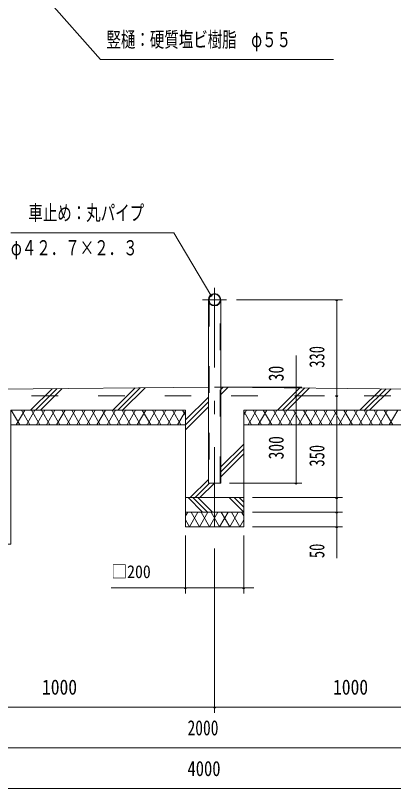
# Model space of a CAD drawing. Units: millimetres, scale not verified. Extents: x -32624 to 32629, y -14700 to 14700.
# Drawn here: x 20059 to 24606, y -3892 to 5408 of the extents above; entities that cross this region are included whole.
import ezdxf
from ezdxf.enums import TextEntityAlignment as Align

# ---------------------------------------------------------------- set-up
doc = ezdxf.new("R2010")
doc.units = ezdxf.units.MM
doc.header["$LTSCALE"] = 80
doc.linetypes.add('USER2', pattern=[10, 4, -6])
doc.linetypes.add('USER3', pattern=[24, 12, -5, 2, -5])
for name, color, linetype, lineweight in [('0-6_2-0BOLD', 7, 'Continuous', 18), ('0-7_2-1HIDDEN', 3, 'USER2', 18), ('0-8_2-2CENTER', 3, 'USER3', 18), ('0-A_2-5DIM', 3, 'Continuous', 18), ('0-B_2-6HATCH', 2, 'Continuous', 18)]:
    doc.layers.add(name, color=color, linetype=linetype, lineweight=lineweight)
doc.styles.add('ＭＳ ゴシック', font='')
doc.styles.get('ＭＳ ゴシック').set_extended_font_data('MS Gothic')

msp = doc.modelspace()

# ---------------------------------------------------------------- linework, layer by layer
at = {"layer": '0-6_2-0BOLD'}
for p, q in [((22378.76, 937.15), (19087.01, 904.23)), ((25819.97, 904.23), (22528.22, 937.15)), ((20003.49, 482.9), (22103.49, 482.9)), ((22803.49, 482.9), (24903.49, 482.9)), ((22803.49, -392.1), (22103.49, -392.1)), ((22103.49, -567.1), (22803.49, -567.1))]:
    msp.add_line(p, q, dxfattribs=at)
for points in [[(22378.76, 1987.9), (22378.76, -217.1), (22528.22, -217.1), (22528.22, 1987.9)], [(17903.48, -952.1), (20003.49, -952.1), (20003.49, 657.9), (22103.49, 657.9), (22103.49, -742.1), (22803.49, -742.1), (22803.49, 657.9), (24903.49, 657.9), (24903.49, -952.1), (27003.49, -952.1), (27003.49, 657.9), (29453.48, 657.9)]]:
    msp.add_lwpolyline(points, dxfattribs=at)
for radius in [74.72, 66.67]:
    msp.add_circle((22453.49, 1987.9), radius, dxfattribs=at)
at = {"layer": '0-7_2-1HIDDEN'}
for p, q in [((22386.82, 1987.9), (22386.82, -217.1)), ((22520.17, -217.1), (22520.17, 1987.9)), ((15453.49, 832.9), (29453.48, 832.9))]:
    msp.add_line(p, q, dxfattribs=at)
at = {"layer": '0-8_2-2CENTER'}
for p, q in [((22453.49, 2132.63), (22453.49, -846.89)), ((22598.22, 1987.9), (22308.77, 1987.9))]:
    msp.add_line(p, q, dxfattribs=at)
at = {"layer": '0-A_2-5DIM'}
for p, q in [((20245.66, 5824.72), (21082.64, 4877.51)), ((21082.64, 4877.51), (23882.64, 4877.51)), ((22422.84, 2042.28), (22394.84, 2042.28)), ((22716.2, 1987.9), (23993.49, 1987.9)), ((23937.49, 1987.9), (23909.49, 1987.9)), ((23923.49, 1987.9), (23923.49, -1120.1)), ((23433.49, -217.1), (23433.49, 1315.9)), ((23503.49, 937.9), (22453.49, 937.9)), ((23447.49, 937.9), (23419.49, 937.9)), ((23447.49, 832.9), (23419.49, 832.9)), ((23937.49, 832.9), (23909.49, 832.9)), ((23503.49, -217.1), (22633.21, -217.1)), ((23447.49, -217.1), (23419.49, -217.1)), ((22908.49, -392.1), (23993.49, -392.1)), ((23937.49, -392.1), (23909.49, -392.1)), ((23993.49, -567.1), (22908.49, -567.1)), ((23937.49, -567.1), (23909.49, -567.1)), ((22908.49, -742.1), (23993.49, -742.1)), ((23937.49, -742.1), (23909.49, -742.1)), ((22103.49, -1547.1), (22103.49, -847.1)), ((22803.49, -1547.1), (22803.49, -847.1)), ((22453.49, -1003.07), (22453.49, -2982.1)), ((22924.52, -1477.1), (21210.99, -1477.1)), ((22117.49, -1477.1), (22089.49, -1477.1)), ((22817.49, -1477.1), (22789.49, -1477.1)), ((25953.49, -2912.1), (18953.49, -2912.1)), ((22467.49, -2912.1), (22439.49, -2912.1)), ((15453.49, -3402.09), (29453.48, -3402.09)), ((29453.48, -3892.1), (15453.49, -3892.1))]:
    msp.add_line(p, q, dxfattribs=at)
msp.add_lwpolyline([(20003.49, 2792.9), (21963.49, 2792.9), (22408.84, 2042.28)], dxfattribs=at)
for centre in [(22408.84, 2042.28), (23923.49, 1987.9), (23433.49, 937.9), (23433.49, 832.9), (23923.49, 832.9), (23433.49, -217.1), (23923.49, -392.1), (23923.49, -567.1), (23923.49, -742.1), (22103.49, -1477.1), (22803.49, -1477.1), (22453.49, -2912.1)]:
    msp.add_arc(centre, 14, 180, 0, dxfattribs=at)
at = {"layer": '0-B_2-6HATCH'}
for p, q in [((22557.45, 936.86), (22528.22, 907.62)), ((22528.22, 848.22), (22616.26, 936.27)), ((20499.66, 918.36), (20239.2, 657.9)), ((20298.6, 657.9), (20559.66, 918.96)), ((20357.99, 657.9), (20619.65, 919.56)), ((21499.61, 928.36), (21229.15, 657.9)), ((21288.54, 657.9), (21559.6, 928.96)), ((21347.94, 657.9), (21619.6, 929.56)), ((23209.05, 657.9), (23478.79, 927.65)), ((23537.6, 927.06), (23268.44, 657.9)), ((23596.41, 926.47), (23327.84, 657.9)), ((24199, 657.9), (24458.94, 917.84)), ((24517.75, 917.26), (24258.39, 657.9)), ((24317.79, 657.9), (24576.56, 916.67)), ((22103.49, 542.29), (22378.76, 817.56)), ((22378.76, 758.17), (22103.49, 482.89)), ((20008.41, 657.9), (20109.44, 482.9)), ((20069.03, 482.9), (20170.06, 657.9)), ((20129.65, 657.9), (20230.69, 482.9)), ((20190.27, 482.9), (20291.31, 657.9)), ((20250.89, 657.9), (20351.93, 482.9)), ((20311.52, 482.9), (20412.55, 657.9)), ((20372.14, 657.9), (20473.17, 482.9)), ((20432.76, 482.9), (20533.8, 657.9)), ((20493.38, 657.9), (20594.42, 482.9)), ((20554, 482.9), (20655.04, 657.9)), ((20614.62, 657.9), (20715.66, 482.9)), ((20675.25, 482.9), (20776.28, 657.9)), ((20735.87, 657.9), (20836.91, 482.9)), ((20796.49, 482.9), (20897.53, 657.9)), ((20857.11, 657.9), (20958.15, 482.9)), ((20917.73, 482.9), (21018.77, 657.9)), ((20978.36, 657.9), (21079.39, 482.9)), ((21038.98, 482.9), (21140.01, 657.9)), ((21099.6, 657.9), (21200.64, 482.9)), ((21160.22, 482.9), (21261.26, 657.9)), ((21220.84, 657.9), (21321.88, 482.9)), ((21281.46, 482.9), (21382.5, 657.9)), ((21443.12, 482.9), (21342.09, 657.9)), ((21503.74, 657.9), (21402.71, 482.9)), ((21564.37, 482.9), (21463.33, 657.9)), ((21624.99, 657.9), (21523.95, 482.9)), ((21584.57, 657.9), (21685.61, 482.9)), ((21645.19, 482.9), (21746.23, 657.9)), ((21705.82, 657.9), (21806.85, 482.9)), ((21766.44, 482.9), (21867.48, 657.9)), ((21827.06, 657.9), (21928.1, 482.9)), ((21887.68, 482.9), (21988.72, 657.9)), ((21948.3, 657.9), (22049.34, 482.9)), ((22069.55, 657.9), (22103.49, 599.11)), ((22103.49, 423.5), (22378.76, 698.77)), ((22837.42, 657.9), (22803.49, 599.12)), ((22857.63, 482.9), (22958.67, 657.9)), ((22918.25, 657.9), (23019.29, 482.9)), ((22978.87, 482.9), (23079.91, 657.9)), ((23039.5, 657.9), (23140.53, 482.9)), ((23100.12, 482.9), (23201.15, 657.9)), ((23261.78, 482.9), (23160.74, 657.9)), ((23322.4, 657.9), (23221.36, 482.9)), ((23281.98, 657.9), (23383.02, 482.9)), ((23342.61, 482.9), (23443.64, 657.9)), ((23403.23, 657.9), (23504.26, 482.9)), ((23463.85, 482.9), (23564.88, 657.9)), ((23524.47, 657.9), (23625.51, 482.9)), ((23585.09, 482.9), (23686.13, 657.9)), ((23645.71, 657.9), (23746.75, 482.9)), ((23706.33, 482.9), (23807.37, 657.9)), ((23766.96, 657.9), (23867.99, 482.9)), ((23827.58, 482.9), (23928.61, 657.9)), ((23888.2, 657.9), (23989.24, 482.9)), ((23948.82, 482.9), (24049.86, 657.9)), ((24009.45, 657.9), (24110.48, 482.9)), ((24070.06, 482.9), (24171.1, 657.9)), ((24231.72, 482.9), (24130.69, 657.9)), ((24292.34, 657.9), (24191.31, 482.9)), ((24251.93, 657.9), (24352.97, 482.9)), ((24312.55, 482.9), (24413.59, 657.9)), ((24373.17, 657.9), (24474.21, 482.9)), ((24433.79, 482.9), (24534.83, 657.9)), ((24494.42, 657.9), (24595.46, 482.9)), ((24555.04, 482.9), (24656.08, 657.9)), ((22008.93, 482.9), (22103.49, 646.69)), ((22803.49, 646.68), (22898.04, 482.9)), ((22803.49, 252.34), (22528.22, -22.93)), ((22528.22, -82.33), (22803.49, 192.94)), ((22803.49, 133.55), (22528.22, -141.73)), ((22159.05, -392.1), (22378.76, -172.39)), ((22393.45, -217.1), (22218.45, -392.1)), ((22452.84, -217.1), (22277.84, -392.1)), ((22309.17, -567.1), (22134.17, -392.1)), ((22193.57, -392.1), (22368.57, -567.1)), ((22252.96, -392.1), (22427.96, -567.1)), ((22803.49, -566.44), (22629.14, -392.1)), ((22688.54, -392.1), (22803.49, -507.05)), ((22803.49, -447.65), (22747.94, -392.1)), ((22130.17, -567.1), (22103.49, -613.31)), ((22150.38, -742.1), (22251.41, -567.1)), ((22271.62, -742.1), (22170.58, -567.1)), ((22372.66, -567.1), (22271.62, -742.1)), ((22392.86, -742.1), (22291.83, -567.1)), ((22493.9, -567.1), (22392.86, -742.1)), ((22413.07, -567.1), (22514.11, -742.1)), ((22514.11, -742.1), (22615.14, -567.1)), ((22655.56, -567.1), (22756.59, -742.1)), ((22803.49, -613.32), (22776.8, -567.1)), ((22103.49, -660.89), (22150.38, -742.1)), ((22756.59, -742.1), (22803.49, -660.88))]:
    msp.add_line(p, q, dxfattribs=at)
msp.add_lwpolyline([(22736.39, -567.1), (22635.35, -742.1), (22534.31, -567.1)], dxfattribs=at)

# ---------------------------------------------------------------- texts
at = {"layer": '0-A_2-5DIM', "color": 7, "style": 'ＭＳ ゴシック'}
for s, height, width, p in [('竪樋：硬質塩ビ樹脂\u3000φ５５', 182.3, 0.7, (21152.64, 4972.38)), ('車止め：丸パイプ', 182.3, 0.7, (20213.5, 2887.78)), ('φ４２．７×２．３', 182.3, 0.7, (20003.49, 2467.77)), ('□200', 155, 0.9, (21210.99, -1407.1)), ('1000', 182.3, 0.85, (20377.99, -2817.22)), ('1000', 182.3, 0.85, (23877.99, -2817.22)), ('2000', 182.3, 0.75, (22127.99, -3307.22)), ('4000', 182.3, 0.8, (22127.98, -3797.22))]:
    msp.add_text(s, height=height, dxfattribs=dict(at, width=width)).set_placement(p, align=Align.BOTTOM_LEFT)
for s, rotation, width, p in [('330', 90, 0.7, (23828.62, 1170.65)), ('30', 90.001, 0.75, (23338.61, 1007.9)), ('300', 90, 0.75, (23338.62, 68.15)), ('350', 90, 0.7, (23828.62, -19.35)), ('50', 90, 0.7, (23828.62, -1120.1))]:
    msp.add_text(s, height=182.3, rotation=rotation, dxfattribs=dict(at, width=width)).set_placement(p, align=Align.BOTTOM_LEFT)

doc.saveas('drawing.dxf')
